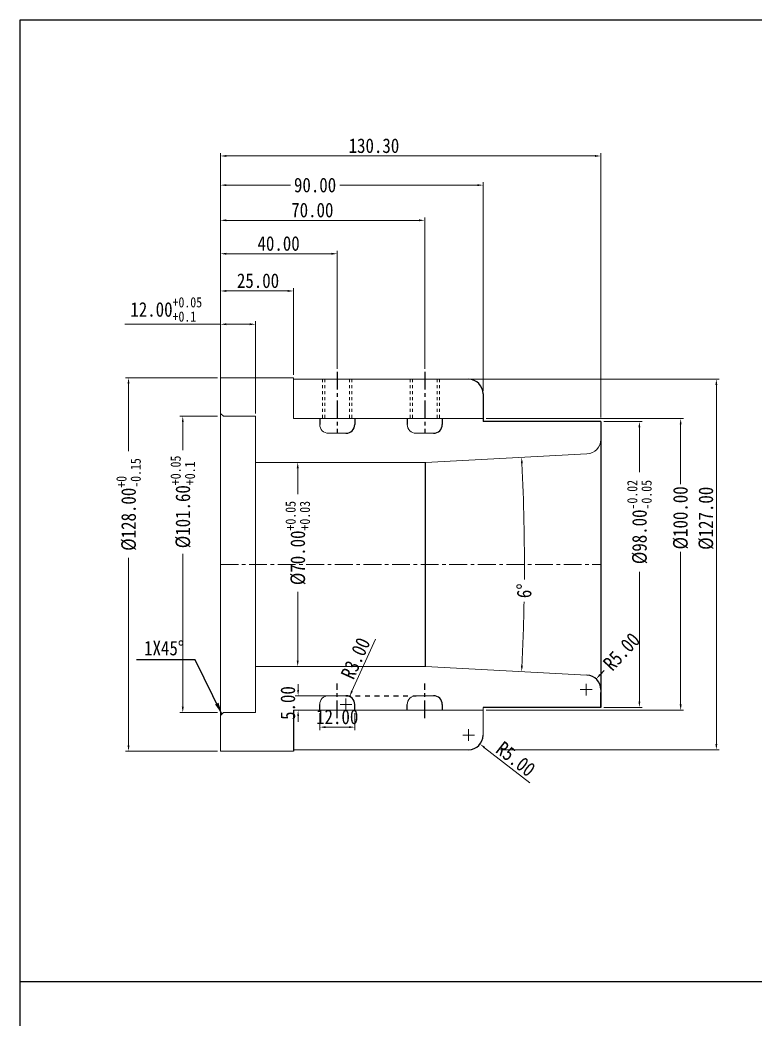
# Model space of a CAD drawing. Header units: millimetres. Extents: x -840 to 1682, y -9216 to -2117.
# Drawn here: x 159.3 to 411.5, y -3315.3 to -2972.4 of the extents above; entities that cross this region are included whole.
import ezdxf

# ---------------------------------------------------------------- set-up
doc = ezdxf.new("R2010")
doc.units = ezdxf.units.MM
doc.header["$LTSCALE"] = 16.335
doc.header["$PDMODE"] = 3
doc.header["$PDSIZE"] = 8
doc.linetypes.add('CENTER', pattern=[0.6, 0.375, -0.075, 0.075, -0.075])
doc.linetypes.add('HIDDEN', pattern=[0.2, 0.1, -0.1])
doc.layers.get('0').update_dxf_attribs({"linetype": 'CONTINUOUS'})
doc.layers.get('Defpoints').update_dxf_attribs({"linetype": 'CONTINUOUS'})
doc.layers.add('DEFAULT_2', color=8, linetype='HIDDEN')
doc.layers.add('screw', color=33, linetype='CONTINUOUS', lineweight=13)
doc.styles.get("Standard").update_dxf_attribs({"font": 'txt', "width": 0.85})
doc.dimstyles.new('ISO-25', dxfattribs={"dimtxt": 2.5, "dimasz": 2.5, "dimexe": 1.25, "dimexo": 0.625, "dimtad": 1, "dimdsep": 46, "dimtxsty": 'Standard', "dimcen": 2.5, "dimadec": 0, "dimazin": 0, "dimtfac": 1, "dimtmove": 0, "dimatfit": 3, "dimfxl": 0, "dimarcsym": 0})
doc.dimstyles.get("Standard").update_dxf_attribs({"dimtxt": 3.5, "dimasz": 3.5, "dimexe": 0.18, "dimexo": 0.0625, "dimgap": 0.09, "dimtad": 1, "dimdsep": 46, "dimtxsty": 'Standard', "dimcen": 0.09, "dimadec": 0, "dimazin": 0, "dimtol": 1, "dimtp": 0.01, "dimtm": 0.01, "dimtfac": 1, "dimtofl": 0, "dimtmove": 0, "dimatfit": 3, "dimfxl": 0, "dimtolj": 1, "dimarcsym": 0})
doc.dimstyles.new('STANDARD$0', dxfattribs={"dimscale": 2, "dimtxt": 3, "dimasz": 3, "dimexe": 1.25, "dimexo": 0.625, "dimgap": 0.5, "dimtad": 0, "dimdsep": 46, "dimlunit": 6, "dimtxsty": 'Standard', "dimblk": 'CLOSEDBLANK', "dimcen": 0, "dimclrt": 2, "dimazin": 2, "dimtfac": 2, "dimtmove": 1, "dimatfit": 3, "dimfxl": 0, "dimtolj": 1, "dimtzin": 0, "dimarcsym": 0})

# ---------------------------------------------------------------- blocks, each defined once
blk = doc.blocks.new('*D531')
at = {"color": 1, "lineweight": 0}
for p, q in [((227.04, -3108.31), (214.12, -3108.31)), ((227.04, -3209.91), (214.12, -3209.91))]:
    blk.add_line(p, q, dxfattribs=at)
at = {"color": 0, "lineweight": 0}
for p, q in [((215.12, -3110.31), (215.12, -3119.88)), ((215.12, -3207.91), (215.12, -3155.45))]:
    blk.add_line(p, q, dxfattribs=at)
at = {"color": 0}
for points in [[(214.79, -3110.31), (215.46, -3110.31), (215.12, -3108.31)], [(214.79, -3207.91), (215.46, -3207.91), (215.12, -3209.91)]]:
    blk.add_solid(points, dxfattribs=at)
at = {"layer": 'Defpoints', "color": 0}
for p in [(228.04, -3108.31), (215.12, -3209.91), (228.04, -3209.91)]:
    blk.add_point(p, dxfattribs=at)
at = {"color": 0, "lineweight": 0, "insert": (215.12, -3137.67), "char_height": 5, "attachment_point": 5, "rotation": 90}
blk.add_mtext('\\A1;%%C101.60{\\H0.7x;\\S+0.05^ +0.1;}', dxfattribs=at)
blk = doc.blocks.new('*D532')
at = {"color": 0, "lineweight": 0}
for p, q in [((228.04, -3076.74), (195.21, -3076.74)), ((238.04, -3076.74), (230.04, -3076.74))]:
    blk.add_line(p, q, dxfattribs=at)
at = {"color": 1, "lineweight": 0}
for p, q in [((228.04, -3099.11), (228.04, -3075.74)), ((240.04, -3107.31), (240.04, -3075.74))]:
    blk.add_line(p, q, dxfattribs=at)
at = {"color": 0}
for points in [[(230.04, -3076.41), (230.04, -3077.08), (228.04, -3076.74)], [(238.04, -3076.41), (238.04, -3077.08), (240.04, -3076.74)]]:
    blk.add_solid(points, dxfattribs=at)
at = {"layer": 'Defpoints', "color": 0}
for p in [(240.04, -3076.74), (228.04, -3100.11), (240.04, -3108.31)]:
    blk.add_point(p, dxfattribs=at)
at = {"color": 0, "lineweight": 0, "insert": (209.45, -3071.66), "char_height": 5, "attachment_point": 5}
blk.add_mtext('\\A1;12.00{\\H0.7x;\\S+0.05^ +0.1;}', dxfattribs=at)
blk = doc.blocks.new('*D533')
at = {"color": 1, "lineweight": 0}
for p, q in [((228.04, -3099.11), (228.04, -3040.12)), ((298.04, -3092.03), (298.04, -3040.12))]:
    blk.add_line(p, q, dxfattribs=at)
at = {"color": 0, "lineweight": 0}
blk.add_line((230.04, -3041.12), (296.04, -3041.12), dxfattribs=at)
at = {"color": 0}
for points in [[(230.04, -3040.78), (230.04, -3041.45), (228.04, -3041.12)], [(296.04, -3040.78), (296.04, -3041.45), (298.04, -3041.12)]]:
    blk.add_solid(points, dxfattribs=at)
at = {"layer": 'Defpoints', "color": 0}
for p in [(298.04, -3041.12), (298.04, -3093.03), (228.04, -3100.11)]:
    blk.add_point(p, dxfattribs=at)
at = {"color": 0, "lineweight": 0, "insert": (259.51, -3037.62), "char_height": 5, "attachment_point": 5}
blk.add_mtext('\\A1;70.00', dxfattribs=at)
blk = doc.blocks.new('*D534')
at = {"color": 1, "lineweight": 0}
for p, q in [((227.04, -3095.11), (195.53, -3095.11)), ((227.04, -3223.11), (195.53, -3223.11))]:
    blk.add_line(p, q, dxfattribs=at)
at = {"color": 0, "lineweight": 0}
for p, q in [((196.53, -3097.11), (196.53, -3120.31)), ((196.53, -3221.11), (196.53, -3156.81))]:
    blk.add_line(p, q, dxfattribs=at)
at = {"color": 0}
for points in [[(196.2, -3097.11), (196.86, -3097.11), (196.53, -3095.11)], [(196.2, -3221.11), (196.86, -3221.11), (196.53, -3223.11)]]:
    blk.add_solid(points, dxfattribs=at)
at = {"layer": 'Defpoints', "color": 0}
for p in [(228.04, -3095.11), (196.53, -3223.11), (228.04, -3223.11)]:
    blk.add_point(p, dxfattribs=at)
at = {"color": 0, "lineweight": 0, "insert": (196.53, -3138.56), "char_height": 5, "attachment_point": 5, "rotation": 90}
blk.add_mtext('\\A1;%%C128.00{\\H0.7x;\\S+0^ -0.15;}', dxfattribs=at)
blk = doc.blocks.new('*D535')
at = {"color": 1, "lineweight": 0}
for p, q in [((241.04, -3124.11), (255.5, -3124.11)), ((241.04, -3194.11), (255.5, -3194.11))]:
    blk.add_line(p, q, dxfattribs=at)
at = {"color": 0, "lineweight": 0}
for p, q in [((254.5, -3126.11), (254.5, -3135.04)), ((254.5, -3192.11), (254.5, -3168.49))]:
    blk.add_line(p, q, dxfattribs=at)
at = {"color": 0}
for points in [[(254.17, -3126.11), (254.83, -3126.11), (254.5, -3124.11)], [(254.17, -3192.11), (254.83, -3192.11), (254.5, -3194.11)]]:
    blk.add_solid(points, dxfattribs=at)
at = {"layer": 'Defpoints', "color": 0}
for p in [(240.04, -3124.11), (240.04, -3194.11), (254.5, -3194.11)]:
    blk.add_point(p, dxfattribs=at)
at = {"color": 0, "lineweight": 0, "insert": (254.5, -3151.77), "char_height": 5, "attachment_point": 5, "rotation": 90}
blk.add_mtext('\\A1;%%C70.00{\\H0.7x;\\S+0.05^ +0.03;}', dxfattribs=at)
blk = doc.blocks.new('*D536')
at = {"color": 1, "lineweight": 0}
for p, q in [((262.04, -3210.11), (262.04, -3215.88)), ((274.04, -3210.11), (274.04, -3215.88))]:
    blk.add_line(p, q, dxfattribs=at)
at = {"color": 0, "lineweight": 0}
blk.add_line((264.04, -3214.88), (272.04, -3214.88), dxfattribs=at)
at = {"color": 0}
for points in [[(264.04, -3214.55), (264.04, -3215.22), (262.04, -3214.88)], [(272.04, -3214.55), (272.04, -3215.22), (274.04, -3214.88)]]:
    blk.add_solid(points, dxfattribs=at)
at = {"layer": 'Defpoints', "color": 0}
for p in [(262.04, -3209.11), (274.04, -3209.11), (274.04, -3214.88)]:
    blk.add_point(p, dxfattribs=at)
at = {"color": 0, "lineweight": 0, "insert": (268.04, -3211.38), "char_height": 5, "attachment_point": 5}
blk.add_mtext('\\A1;12.00', dxfattribs=at)
blk = doc.blocks.new('*D537')
at = {"color": 0, "lineweight": 0}
blk.add_line((281.14, -3184.71), (273.09, -3202.56), dxfattribs=at)
at = {"color": 1, "lineweight": 0}
for p, q in [((271.04, -3209.11), (271.04, -3205.11)), ((269.04, -3207.11), (273.04, -3207.11))]:
    blk.add_line(p, q, dxfattribs=at)
at = {"color": 0}
blk.add_solid([(272.79, -3202.42), (273.4, -3202.69), (272.27, -3204.38)], dxfattribs=at)
at = {"layer": 'Defpoints', "color": 0}
for p in [(272.27, -3204.38), (271.04, -3207.11)]:
    blk.add_point(p, dxfattribs=at)
at = {"color": 0, "lineweight": 0, "insert": (274.34, -3191.28), "char_height": 5, "attachment_point": 5, "rotation": 65.7215}
blk.add_mtext('\\A1;R3.00', dxfattribs=at)
blk = doc.blocks.new('*D578')
at = {"color": 1, "lineweight": 0}
for p, q in [((228.04, -3099.11), (228.04, -3064.34)), ((253.04, -3094.11), (253.04, -3064.34))]:
    blk.add_line(p, q, dxfattribs=at)
at = {"color": 0, "lineweight": 0}
blk.add_line((251.04, -3065.34), (230.04, -3065.34), dxfattribs=at)
at = {"color": 0}
for points in [[(230.04, -3065.01), (230.04, -3065.68), (228.04, -3065.34)], [(251.04, -3065.01), (251.04, -3065.68), (253.04, -3065.34)]]:
    blk.add_solid(points, dxfattribs=at)
at = {"layer": 'Defpoints', "color": 0}
for p in [(228.04, -3065.34), (253.04, -3095.11), (228.04, -3100.11)]:
    blk.add_point(p, dxfattribs=at)
at = {"color": 0, "lineweight": 0, "insert": (240.9, -3061.84), "char_height": 5, "attachment_point": 5}
blk.add_mtext('\\A1;25.00', dxfattribs=at)
blk = doc.blocks.new('*D579')
at = {"color": 1, "lineweight": 0}
for p, q in [((228.04, -3083.43), (228.04, -3051.58)), ((268.04, -3092.03), (268.04, -3051.58))]:
    blk.add_line(p, q, dxfattribs=at)
at = {"color": 0, "lineweight": 0}
blk.add_line((266.04, -3052.58), (230.04, -3052.58), dxfattribs=at)
at = {"color": 0}
for points in [[(230.04, -3052.25), (230.04, -3052.91), (228.04, -3052.58)], [(266.04, -3052.25), (266.04, -3052.91), (268.04, -3052.58)]]:
    blk.add_solid(points, dxfattribs=at)
at = {"layer": 'Defpoints', "color": 0}
for p in [(228.04, -3052.58), (228.04, -3084.43), (268.04, -3093.03)]:
    blk.add_point(p, dxfattribs=at)
at = {"color": 0, "lineweight": 0, "insert": (247.95, -3049.08), "char_height": 5, "attachment_point": 5}
blk.add_mtext('\\A1;40.00', dxfattribs=at)
blk = doc.blocks.new('*D538')
at = {"color": 1, "lineweight": 0}
for p, q in [((314.04, -3095.61), (398.95, -3095.61)), ((324.04, -3222.61), (398.95, -3222.61))]:
    blk.add_line(p, q, dxfattribs=at)
at = {"color": 0, "lineweight": 0}
blk.add_line((397.95, -3097.61), (397.95, -3220.61), dxfattribs=at)
at = {"color": 0}
for points in [[(397.62, -3097.61), (398.29, -3097.61), (397.95, -3095.61)], [(397.62, -3220.61), (398.29, -3220.61), (397.95, -3222.61)]]:
    blk.add_solid(points, dxfattribs=at)
at = {"layer": 'Defpoints', "color": 0}
for p in [(313.04, -3095.61), (323.04, -3222.61), (397.95, -3222.61)]:
    blk.add_point(p, dxfattribs=at)
at = {"color": 0, "lineweight": 0, "insert": (394.45, -3143.28), "char_height": 5, "attachment_point": 5, "rotation": 90}
blk.add_mtext('\\A1;%%c127.00', dxfattribs=at)
blk = doc.blocks.new('*D539')
at = {"color": 0, "lineweight": 0}
for p, q in [((254.64, -3202.11), (254.64, -3200.11)), ((254.64, -3211.11), (254.64, -3213.11))]:
    blk.add_line(p, q, dxfattribs=at)
at = {"color": 1, "lineweight": 0}
for p, q in [((264.61, -3204.11), (253.64, -3204.11)), ((264.61, -3209.11), (253.64, -3209.11))]:
    blk.add_line(p, q, dxfattribs=at)
at = {"color": 0}
for points in [[(254.31, -3202.11), (254.97, -3202.11), (254.64, -3204.11)], [(254.31, -3211.11), (254.97, -3211.11), (254.64, -3209.11)]]:
    blk.add_solid(points, dxfattribs=at)
at = {"layer": 'Defpoints', "color": 0}
for p in [(265.61, -3204.11), (254.64, -3209.11), (265.61, -3209.11)]:
    blk.add_point(p, dxfattribs=at)
at = {"color": 0, "lineweight": 0, "insert": (251.14, -3206.61), "char_height": 5, "attachment_point": 5, "rotation": 90}
blk.add_mtext('\\A1;5.00', dxfattribs=at)
blk = doc.blocks.new('*D580')
at = {"color": 1, "lineweight": 0}
for p, q in [((313.04, -3219.61), (313.04, -3215.61)), ((311.04, -3217.61), (315.04, -3217.61))]:
    blk.add_line(p, q, dxfattribs=at)
at = {"color": 0, "lineweight": 0}
blk.add_line((333.99, -3233.98), (318.55, -3221.92), dxfattribs=at)
at = {"color": 0}
blk.add_solid([(318.76, -3221.66), (318.35, -3222.19), (316.98, -3220.69)], dxfattribs=at)
at = {"layer": 'Defpoints', "color": 0}
for p in [(313.04, -3217.61), (316.98, -3220.69)]:
    blk.add_point(p, dxfattribs=at)
at = {"color": 0, "lineweight": 0, "insert": (329.21, -3225.81), "char_height": 5, "attachment_point": 5, "rotation": 322.0106}
blk.add_mtext('\\A1;R5.00', dxfattribs=at)
blk = doc.blocks.new('*D540')
at = {"color": 1, "lineweight": 0}
for p, q in [((359.34, -3110.11), (372.58, -3110.11)), ((359.34, -3208.11), (372.58, -3208.11))]:
    blk.add_line(p, q, dxfattribs=at)
at = {"color": 0, "lineweight": 0}
for p, q in [((371.58, -3112.11), (371.58, -3127.49)), ((371.58, -3206.11), (371.58, -3161.65))]:
    blk.add_line(p, q, dxfattribs=at)
at = {"color": 0}
for points in [[(371.24, -3112.11), (371.91, -3112.11), (371.58, -3110.11)], [(371.24, -3206.11), (371.91, -3206.11), (371.58, -3208.11)]]:
    blk.add_solid(points, dxfattribs=at)
at = {"layer": 'Defpoints', "color": 0}
for p in [(358.34, -3110.11), (358.34, -3208.11), (371.58, -3208.11)]:
    blk.add_point(p, dxfattribs=at)
at = {"color": 0, "lineweight": 0, "insert": (371.58, -3144.57), "char_height": 5, "attachment_point": 5, "rotation": 90}
blk.add_mtext('\\A1;%%C98.00{\\H0.7x;\\S-0.02^ -0.05;}', dxfattribs=at)
blk = doc.blocks.new('*D541')
at = {"color": 1, "lineweight": 0}
for p, q in [((228.04, -3099.11), (228.04, -3018.06)), ((358.34, -3108.73), (358.34, -3018.06))]:
    blk.add_line(p, q, dxfattribs=at)
at = {"color": 0, "lineweight": 0}
blk.add_line((230.04, -3019.06), (356.34, -3019.06), dxfattribs=at)
at = {"color": 0}
for points in [[(230.04, -3018.72), (230.04, -3019.39), (228.04, -3019.06)], [(356.34, -3018.72), (356.34, -3019.39), (358.34, -3019.06)]]:
    blk.add_solid(points, dxfattribs=at)
at = {"layer": 'Defpoints', "color": 0}
for p in [(358.34, -3019.06), (228.04, -3100.11), (358.34, -3109.73)]:
    blk.add_point(p, dxfattribs=at)
at = {"color": 0, "lineweight": 0, "insert": (280.62, -3015.56), "char_height": 5, "attachment_point": 5}
blk.add_mtext('\\A1;130.30', dxfattribs=at)
blk = doc.blocks.new('*D542')
at = {"color": 1, "lineweight": 0}
for p, q in [((319.04, -3109.11), (386.72, -3109.11)), ((319.04, -3209.11), (386.72, -3209.11))]:
    blk.add_line(p, q, dxfattribs=at)
at = {"color": 0, "lineweight": 0}
for p, q in [((385.72, -3111.11), (385.72, -3131.52)), ((385.72, -3207.11), (385.72, -3154.77))]:
    blk.add_line(p, q, dxfattribs=at)
at = {"color": 0}
for points in [[(385.38, -3111.11), (386.05, -3111.11), (385.72, -3109.11)], [(385.38, -3207.11), (386.05, -3207.11), (385.72, -3209.11)]]:
    blk.add_solid(points, dxfattribs=at)
at = {"layer": 'Defpoints', "color": 0}
for p in [(318.04, -3109.11), (318.04, -3209.11), (385.72, -3209.11)]:
    blk.add_point(p, dxfattribs=at)
at = {"color": 0, "lineweight": 0, "insert": (385.72, -3143.14), "char_height": 5, "attachment_point": 5, "rotation": 90}
blk.add_mtext('\\A1;%%c100.00', dxfattribs=at)
blk = doc.blocks.new('*D581')
at = {"color": 1, "lineweight": 0}
for p, q in [((228.04, -3036.95), (228.04, -3028.05)), ((318.04, -3099.61), (318.04, -3028.05))]:
    blk.add_line(p, q, dxfattribs=at)
at = {"color": 0, "lineweight": 0}
for p, q in [((230.04, -3029.05), (252.01, -3029.05)), ((316.04, -3029.05), (268.88, -3029.05))]:
    blk.add_line(p, q, dxfattribs=at)
at = {"color": 0}
for points in [[(230.04, -3028.71), (230.04, -3029.38), (228.04, -3029.05)], [(316.04, -3028.71), (316.04, -3029.38), (318.04, -3029.05)]]:
    blk.add_solid(points, dxfattribs=at)
at = {"layer": 'Defpoints', "color": 0}
for p in [(228.04, -3029.05), (228.04, -3037.95), (318.04, -3100.61)]:
    blk.add_point(p, dxfattribs=at)
at = {"color": 0, "lineweight": 0, "insert": (260.45, -3029.05), "char_height": 5, "attachment_point": 5}
blk.add_mtext('\\A1;90.00', dxfattribs=at)
blk = doc.blocks.new('*D586')
at = {"color": 0, "lineweight": 0}
blk.add_line((359.48, -3195.43), (358.11, -3196.89), dxfattribs=at)
at = {"color": 1, "lineweight": 0}
for p, q in [((351.34, -3202), (355.34, -3202)), ((353.34, -3204), (353.34, -3200))]:
    blk.add_line(p, q, dxfattribs=at)
at = {"color": 0}
blk.add_solid([(357.87, -3196.66), (358.36, -3197.12), (356.75, -3198.35)], dxfattribs=at)
at = {"layer": 'Defpoints', "color": 0}
for p in [(356.75, -3198.35), (353.34, -3202)]:
    blk.add_point(p, dxfattribs=at)
at = {"color": 0, "lineweight": 0, "insert": (365.48, -3189), "char_height": 5, "attachment_point": 5, "rotation": 46.9453}
blk.add_mtext('\\A1;R5.00', dxfattribs=at)
blk = doc.blocks.new('*D587')
at = {"color": 0, "lineweight": 0}
for start, end in [(359.57591, 2.83669), (357.16331, 358.94989)]:
    blk.add_arc((-369.5, -3159.11), 701.68, start, end, dxfattribs=at)
at = {"color": 0}
for points in [[(330.99, -3124.41), (331.65, -3124.37), (331.22, -3122.39)], [(331.65, -3193.86), (330.99, -3193.82), (331.22, -3195.84)]]:
    blk.add_solid(points, dxfattribs=at)
at = {"layer": 'Defpoints', "color": 0}
for p in [(353.6, -3121.22), (298.34, -3124.11), (332.07, -3146.87), (298.34, -3194.11), (353.6, -3197.01)]:
    blk.add_point(p, dxfattribs=at)
at = {"color": 0, "lineweight": 0, "insert": (332.12, -3168.14), "char_height": 5, "attachment_point": 5, "rotation": 89.2629}
blk.add_mtext('\\A1;6°', dxfattribs=at)

msp = doc.modelspace()

# ---------------------------------------------------------------- linework, layer by layer
at = {"lineweight": 0}
for p, q in [((228.036, -3095.114), (253.036, -3095.114)), ((228.036, -3095.114), (228.036, -3107.314)), ((253.036, -3095.114), (253.036, -3109.114)), ((253.036, -3095.614), (313.036, -3095.614)), ((228.036, -3107.314), (229.036, -3108.314)), ((228.036, -3107.314), (228.036, -3223.114)), ((240.036, -3108.314), (229.036, -3108.314)), ((240.036, -3108.314), (240.036, -3129.114)), ((253.036, -3109.114), (318.036, -3109.114)), ((358.336, -3110.114), (358.336, -3115.256)), ((265.036, -3114.114), (271.036, -3114.114)), ((295.036, -3114.114), (301.036, -3114.114)), ((298.336, -3124.114), (353.597, -3121.218)), ((240.036, -3124.114), (298.336, -3124.114)), ((240.036, -3129.114), (240.036, -3189.114)), ((240.036, -3209.914), (240.036, -3189.114)), ((240.036, -3194.114), (298.336, -3194.114)), ((298.336, -3194.114), (353.597, -3197.01)), ((265.036, -3204.114), (271.036, -3204.114)), ((295.036, -3204.114), (301.036, -3204.114)), ((253.036, -3209.114), (318.036, -3209.114)), ((318.036, -3208.114), (318.036, -3217.614)), ((229.036, -3209.914), (228.036, -3210.914)), ((228.036, -3210.914), (228.036, -3218.114)), ((240.036, -3209.914), (229.036, -3209.914)), ((253.036, -3222.614), (313.036, -3222.614)), ((228.036, -3223.114), (253.036, -3223.114))]:
    msp.add_line(p, q, dxfattribs=at)
at = {"color": 1, "linetype": 'CENTER'}
for p, q in [((268.036, -3093.032), (268.036, -3114.114)), ((298.036, -3093.032), (298.036, -3114.114)), ((268.036, -3211.86), (268.036, -3199.883)), ((298.036, -3211.86), (298.036, -3199.883))]:
    msp.add_line(p, q, dxfattribs=at)
for p, q in [((318.036, -3100.614), (318.036, -3110.114)), ((262.036, -3109.114), (262.036, -3111.114)), ((274.036, -3109.114), (274.036, -3111.114)), ((292.036, -3109.114), (292.036, -3111.114)), ((304.036, -3109.114), (304.036, -3111.114)), ((358.336, -3110.114), (318.036, -3110.114)), ((358.336, -3110.114), (358.336, -3208.114)), ((298.336, -3194.114), (298.336, -3124.114)), ((253.036, -3209.114), (253.036, -3223.114)), ((262.036, -3209.114), (262.036, -3207.114)), ((274.036, -3209.114), (274.036, -3207.114)), ((292.036, -3209.114), (292.036, -3207.114)), ((304.036, -3207.114), (304.036, -3209.114)), ((358.336, -3208.114), (318.036, -3208.114))]:
    msp.add_line(p, q)
at = {"color": 1, "linetype": 'CENTER', "lineweight": 0}
msp.add_line((228.036, -3159.114), (358.336, -3159.114), dxfattribs=at)
at = {"ltscale": 0.5}
for p, q in [((358.336, -3208.114), (358.336, -3202.972)), ((159.345, -3302.059), (661.469, -3302.059))]:
    msp.add_line(p, q, dxfattribs=at)
msp.add_lwpolyline([(159.345, -2972.433), (1041.034, -2972.433), (1041.034, -3658.147), (159.345, -3658.147)], close=True, dxfattribs=at)
for centre, radius, start, end in [((313.036, -3100.614), 5, 0, 90), ((271.036, -3111.114), 3, 270, 0), ((301.036, -3111.114), 3, 270, 0), ((271.036, -3207.114), 3, 0, 90), ((301.036, -3207.114), 3, 0, 90), ((313.036, -3217.614), 5, 270, 0)]:
    msp.add_arc(centre, radius, start, end)
at = {"lineweight": 0}
for centre, radius, start, end in [((265.036, -3111.114), 3, 180, 270), ((295.036, -3111.114), 3, 180, 270), ((353.336, -3116.225), 5, 273, 0), ((265.036, -3207.114), 3, 90, 180), ((295.036, -3207.114), 3, 90, 180)]:
    msp.add_arc(centre, radius, start, end, dxfattribs=at)
at = {"ltscale": 0.5}
msp.add_arc((353.336, -3202.004), 5, 0, 87, dxfattribs=at)
at = {"layer": 'DEFAULT_2', "color": 8, "linetype": 'HIDDEN'}
msp.add_line((271.036, -3204.114), (295.036, -3204.114), dxfattribs=at)
at = {"layer": 'screw', "color": 92, "linetype": 'HIDDEN', "ltscale": 0.621977}
for p, q in [((263.036, -3095.614), (263.036, -3109.114)), ((273.036, -3095.614), (273.036, -3109.114)), ((293.036, -3095.614), (293.036, -3109.114)), ((303.036, -3095.614), (303.036, -3109.114))]:
    msp.add_line(p, q, dxfattribs=at)
at = {"layer": 'screw', "linetype": 'HIDDEN', "ltscale": 0.621977}
for p, q in [((263.786, -3095.614), (263.786, -3109.114)), ((272.286, -3095.614), (272.286, -3109.114)), ((293.786, -3095.614), (293.786, -3109.114)), ((302.286, -3095.614), (302.286, -3109.114))]:
    msp.add_line(p, q, dxfattribs=at)

# ---------------------------------------------------------------- texts
at = {"insert": (201.867, -3185.272), "char_height": 5, "width": 18.00079, "attachment_point": 1}
msp.add_mtext('{\\fSimSun|b0|i0|c134|p2;1X45%%D}', dxfattribs=at)

# ---------------------------------------------------------------- dimensions: what is measured, and where the dimension line sits
at = {"lineweight": 0}
for base, p1, p2, dimstyle, override, picture, middle in [((358.336, -3019.056), (228.036, -3100.114), (358.336, -3109.732), 'Standard', {"dimtxt": 5, "dimasz": 2, "dimexe": 1, "dimexo": 1, "dimgap": 1, "dimzin": 0, "dimdsep": 0, "dimcen": 2, "dimclre": 1, "dimtol": 0, "dimtp": 0, "dimtm": 0, "dimtzin": 0, "dimlwd": 0, "dimlwe": 0}, '*D541', (280.623, -3019.056)), ((228.036, -3029.046), (318.036, -3100.614), (228.036, -3037.952), 'STANDARD$0', {"dimscale": 1, "dimtxt": 5, "dimasz": 2, "dimexe": 1, "dimexo": 1, "dimgap": 1, "dimtih": 1, "dimtoh": 1, "dimzin": 0, "dimdsep": 0, "dimlunit": 2, "dimcen": 2, "dimclre": 1, "dimclrt": 0, "dimadec": 0, "dimazin": 0, "dimtfac": 1, "dimtofl": 0, "dimtmove": 0, "dimlwd": 0, "dimlwe": 0}, '*D581', (260.446, -3029.046)), ((298.036, -3041.118), (228.036, -3100.114), (298.036, -3093.032), 'Standard', {"dimtxt": 5, "dimasz": 2, "dimexe": 1, "dimexo": 1, "dimgap": 1, "dimzin": 0, "dimdsep": 0, "dimcen": 2, "dimclre": 1, "dimtol": 0, "dimtp": 0, "dimtm": 0, "dimtzin": 0, "dimlwd": 0, "dimlwe": 0}, '*D533', (259.509, -3041.118)), ((228.036, -3052.581), (268.036, -3093.032), (228.036, -3084.429), 'Standard', {"dimtxt": 5, "dimasz": 2, "dimexe": 1, "dimexo": 1, "dimgap": 1, "dimzin": 0, "dimdsep": 0, "dimcen": 2, "dimclre": 1, "dimtol": 0, "dimtp": 0, "dimtm": 0, "dimtzin": 0, "dimlwd": 0, "dimlwe": 0}, '*D579', (247.949, -3052.581)), ((228.036, -3065.343), (253.036, -3095.114), (228.036, -3100.114), 'Standard', {"dimtxt": 5, "dimasz": 2, "dimexe": 1, "dimexo": 1, "dimgap": 1, "dimzin": 0, "dimdsep": 0, "dimcen": 2, "dimclre": 1, "dimtol": 0, "dimtp": 0, "dimtm": 0, "dimtzin": 0, "dimlwd": 0, "dimlwe": 0}, '*D578', (240.896, -3065.343)), ((274.036, -3214.883), (262.036, -3209.114), (274.036, -3209.114), 'Standard', {"dimtxt": 5, "dimasz": 2, "dimexe": 1, "dimexo": 1, "dimgap": 1, "dimzin": 0, "dimdsep": 0, "dimcen": 2, "dimclre": 1, "dimtol": 0, "dimtp": 0, "dimtm": 0, "dimtzin": 0, "dimlwd": 0, "dimlwe": 0}, '*D536', (268.036, -3214.883))]:
    dim = msp.add_linear_dim(base=base, p1=p1, p2=p2, dimstyle=dimstyle, override=override, dxfattribs=at)
    dim.commit()
    dim.dimension.update_dxf_attribs({"geometry": picture, "text_midpoint": middle, "dimtype": 160})
dim = msp.add_linear_dim(base=(240.036, -3076.743), p1=(228.036, -3100.114), p2=(240.036, -3108.314), text='<>{\\H0.7x;\\S+0.05^ +0.1;}', dimstyle='Standard', override={"dimtxt": 5, "dimasz": 2, "dimexe": 1, "dimexo": 1, "dimgap": 1, "dimzin": 0, "dimdsep": 0, "dimcen": 2, "dimclre": 1, "dimtol": 0, "dimtp": 0, "dimtm": 0, "dimtzin": 0, "dimlwd": 0, "dimlwe": 0}, dxfattribs=at)
dim.commit()
dim.dimension.update_dxf_attribs({"geometry": '*D532', "text_midpoint": (209.452, -3076.743), "dimtype": 160})
for base, p1, p2, text, dimstyle, override, picture, middle in [((196.529, -3223.114), (228.036, -3095.114), (228.036, -3223.114), '%%C<>{\\H0.7x;\\S+0^ -0.15;}', 'STANDARD$0', {"dimscale": 1, "dimtxt": 5, "dimasz": 2, "dimexe": 1, "dimexo": 1, "dimgap": 1, "dimzin": 0, "dimdsep": 0, "dimlunit": 2, "dimcen": 2, "dimclre": 1, "dimclrt": 0, "dimadec": 0, "dimazin": 0, "dimtfac": 1, "dimtofl": 0, "dimtmove": 0, "dimlwd": 0, "dimlwe": 0}, '*D534', (196.529, -3138.562)), ((397.952, -3222.614), (313.036, -3095.614), (323.036, -3222.614), '%%c<>', 'Standard', {"dimtxt": 5, "dimasz": 2, "dimexe": 1, "dimexo": 1, "dimgap": 1, "dimtih": 0, "dimtoh": 0, "dimzin": 0, "dimdsep": 0, "dimcen": 2, "dimclre": 1, "dimtol": 0, "dimlim": 0, "dimtp": 0, "dimtm": 0, "dimtzin": 0, "dimlwd": 0, "dimlwe": 0}, '*D538', (397.952, -3143.279)), ((215.122, -3209.914), (228.036, -3108.314), (228.036, -3209.914), '%%C<>{\\H0.7x;\\S+0.05^ +0.1;}', 'STANDARD$0', {"dimscale": 1, "dimtxt": 5, "dimasz": 2, "dimexe": 1, "dimexo": 1, "dimgap": 1, "dimzin": 0, "dimdsep": 0, "dimlunit": 2, "dimcen": 2, "dimclre": 1, "dimclrt": 0, "dimadec": 0, "dimazin": 0, "dimtfac": 1, "dimtofl": 0, "dimtmove": 0, "dimlwd": 0, "dimlwe": 0}, '*D531', (215.122, -3137.667)), ((385.718, -3209.114), (318.036, -3109.114), (318.036, -3209.114), '%%c<>', 'STANDARD$0', {"dimscale": 1, "dimtxt": 5, "dimasz": 2, "dimexe": 1, "dimexo": 1, "dimgap": 1, "dimzin": 0, "dimdsep": 0, "dimlunit": 2, "dimcen": 2, "dimclre": 1, "dimclrt": 0, "dimadec": 0, "dimazin": 0, "dimtfac": 1, "dimtofl": 0, "dimtmove": 0, "dimlwd": 0, "dimlwe": 0}, '*D542', (385.718, -3143.143)), ((371.575, -3208.114), (358.336, -3110.114), (358.336, -3208.114), '%%C<>{\\H0.7x;\\S-0.02^ -0.05;}', 'STANDARD$0', {"dimscale": 1, "dimtxt": 5, "dimasz": 2, "dimexe": 1, "dimexo": 1, "dimgap": 1, "dimzin": 0, "dimdsep": 0, "dimlunit": 2, "dimcen": 2, "dimclre": 1, "dimclrt": 0, "dimadec": 0, "dimazin": 0, "dimtfac": 1, "dimtofl": 0, "dimtmove": 0, "dimlwd": 0, "dimlwe": 0}, '*D540', (371.575, -3144.571)), ((254.502, -3194.114), (240.036, -3124.114), (240.036, -3194.114), '%%C<>{\\H0.7x;\\S+0.05^ +0.03;}', 'STANDARD$0', {"dimscale": 1, "dimtxt": 5, "dimasz": 2, "dimexe": 1, "dimexo": 1, "dimgap": 1, "dimzin": 0, "dimdsep": 0, "dimlunit": 2, "dimcen": 2, "dimclre": 1, "dimclrt": 0, "dimadec": 0, "dimazin": 0, "dimtfac": 1, "dimtofl": 0, "dimtmove": 0, "dimlwd": 0, "dimlwe": 0}, '*D535', (254.502, -3151.768))]:
    dim = msp.add_linear_dim(base=base, p1=p1, p2=p2, angle=90, text=text, dimstyle=dimstyle, override=override, dxfattribs=at)
    dim.commit()
    dim.dimension.update_dxf_attribs({"geometry": picture, "text_midpoint": middle, "dimtype": 160})
dim = msp.add_angular_dim_2l(base=(332.073, -3146.868), line1=((298.336, -3194.114), (353.597, -3197.01)), line2=((298.336, -3124.114), (353.597, -3121.218)), dimstyle='Standard', override={"dimtxt": 5, "dimasz": 2, "dimexe": 1, "dimexo": 1, "dimgap": 1, "dimtad": 0, "dimzin": 0, "dimdsep": 0, "dimcen": 2, "dimclre": 1, "dimtol": 0, "dimtp": 0, "dimtm": 0, "dimtzin": 0, "dimlwd": 0, "dimlwe": 0}, dxfattribs=at)
dim.commit()
dim.dimension.update_dxf_attribs({"geometry": '*D587', "text_midpoint": (332.121, -3168.141), "dimtype": 162})
for center, mpoint, override, picture, middle in [((353.336, -3202.004), (356.749, -3198.35), {"dimtxt": 5, "dimasz": 2, "dimexe": 1, "dimexo": 1, "dimgap": 1, "dimtad": 0, "dimzin": 0, "dimdsep": 0, "dimcen": 2, "dimclre": 1, "dimtol": 0, "dimtp": 0, "dimtm": 0, "dimtzin": 0, "dimlwd": 0, "dimlwe": 0}, '*D586', (365.482, -3189.003)), ((271.036, -3207.114), (272.269, -3204.38), {"dimtxt": 5, "dimasz": 2, "dimexe": 1, "dimexo": 1, "dimgap": 1, "dimzin": 0, "dimdsep": 0, "dimcen": 2, "dimclre": 1, "dimtol": 0, "dimtp": 0, "dimtm": 0, "dimtzin": 0, "dimlwd": 0, "dimlwe": 0}, '*D537', (274.338, -3191.28)), ((313.036, -3217.614), (316.976, -3220.692), {"dimtxt": 5, "dimasz": 2, "dimexe": 1, "dimexo": 1, "dimgap": 1, "dimzin": 0, "dimdsep": 0, "dimcen": 2, "dimclre": 1, "dimtol": 0, "dimtp": 0, "dimtm": 0, "dimtzin": 0, "dimlwd": 0, "dimlwe": 0}, '*D580', (329.212, -3225.807))]:
    dim = msp.add_radius_dim(center=center, mpoint=mpoint, dimstyle='Standard', override=override, dxfattribs=at)
    dim.commit()
    dim.dimension.update_dxf_attribs({"geometry": picture, "text_midpoint": middle})
dim = msp.add_linear_dim(base=(254.639, -3209.114), p1=(265.608, -3204.114), p2=(265.608, -3209.114), angle=90, dimstyle='Standard', override={"dimtxt": 5, "dimasz": 2, "dimexe": 1, "dimexo": 1, "dimgap": 1, "dimzin": 0, "dimdsep": 0, "dimcen": 2, "dimclre": 1, "dimtol": 0, "dimtp": 0, "dimtm": 0, "dimtzin": 0, "dimlwd": 0, "dimlwe": 0}, dxfattribs=at)
dim.commit()
dim.dimension.update_dxf_attribs({"geometry": '*D539', "text_midpoint": (254.639, -3206.614), "dimtype": 160})

# ---------------------------------------------------------------- leaders
msp.add_leader([(228.536, -3210.414), (219.401, -3191.768), (199.28, -3191.768)], dimstyle='ISO-25', override={"dimtxt": 4.5, "dimasz": 4, "dimexe": 0, "dimexo": 0, "dimgap": 0, "dimtad": 0, "dimdsep": 46, "dimclrd": 256, "dimclre": 3, "dimclrt": 6, "dimtofl": 0})

doc.saveas('drawing.dxf')
